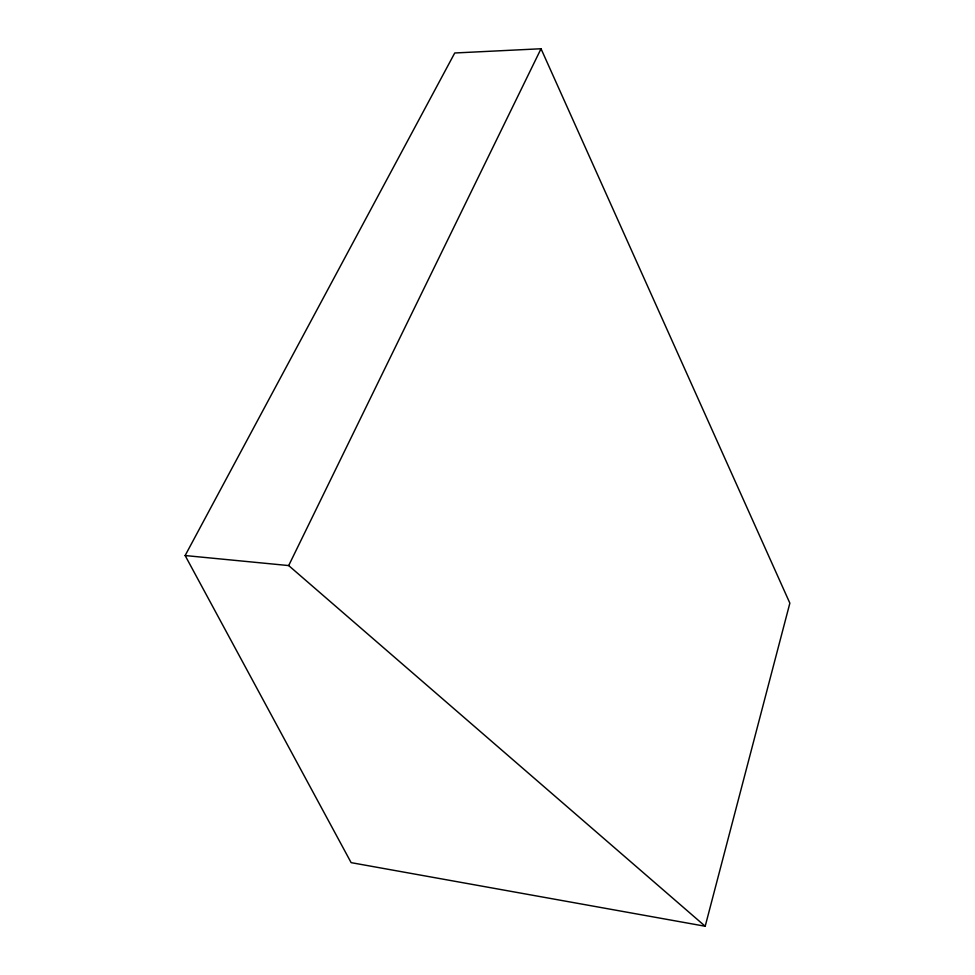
<?xml version="1.0" encoding="UTF-8"?>
<svg xmlns="http://www.w3.org/2000/svg" width="975" height="975" viewBox="0 0 975 975"><rect width="100%" height="100%" fill="white"/><g stroke="black" fill="none" stroke-linecap="round" stroke-linejoin="round"><path stroke-width="1.46" d="M705.193 926.25L789.86 603.159L541.028 48.75L454.74 52.991L185.14 555.543L351.134 862.643L705.193 926.25L288.685 565.573L185.14 555.543M288.685 565.573L541.028 48.75"/></g></svg>
